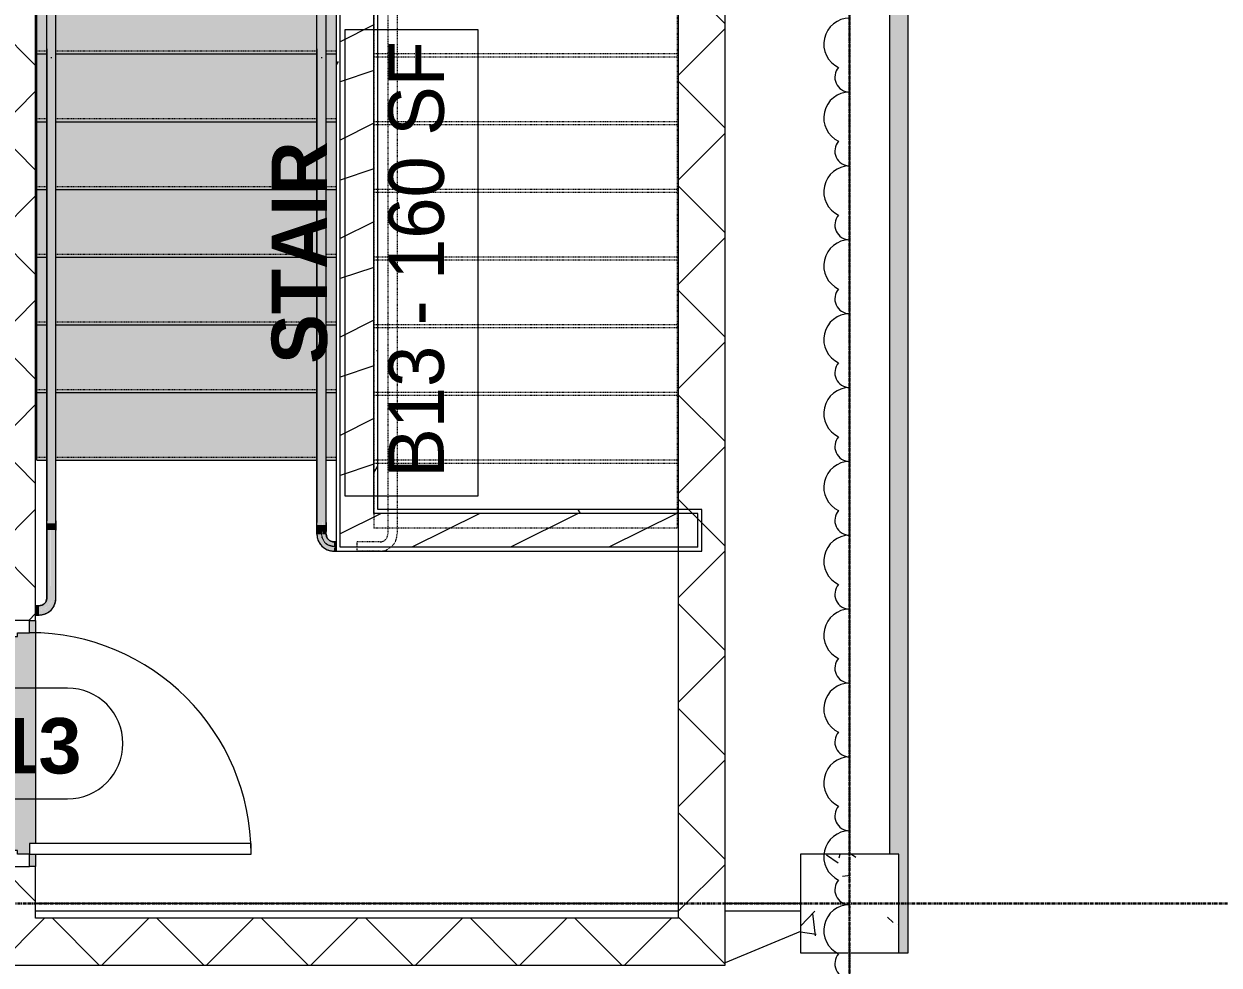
# Model space of a CAD drawing. Header units: inches. Extents: x -4218 to -1814, y 9767 to 12426.
# Drawn here: x -2634.4 to -2440.3, y 11837.2 to 11990.1 of the extents above; entities that cross this region are included whole.
import ezdxf

# ---------------------------------------------------------------- set-up
doc = ezdxf.new("R2010")
doc.units = ezdxf.units.IN
doc.header["$MEASUREMENT"] = 0
for name, pattern in [('Grid Line 1_2_', [0.875, 0.5, -0.125, 0.125, -0.125]), ('Grid Line 1_2__2_', [0.875, 0.5, -0.125, 0.125, -0.125]), ('Overhead 1_16_', [0.101562, 0.0625, -0.039062])]:
    doc.linetypes.add(name, pattern=pattern)
for name, color, linetype, lineweight in [('0-1', 7, 'Continuous', 5), ('0-2', 7, 'Continuous', 9), ('0-5', 55, 'Continuous', 9), ('A-ANNO-DIMS-1', 211, 'Continuous', 30), ('A-AREA-IDEN', 2, 'Continuous', 9), ('A-DOOR-1', 130, 'Continuous', 20), ('A-DOOR-2', 7, 'Continuous', 9), ('A-DOOR-FRAM-1', 130, 'Continuous', 20), ('A-DOOR-IDEN', 31, 'Continuous', 9), ('A-FLOR-1', 9, 'Continuous', 13), ('A-FLOR-2', 7, 'Continuous', 9), ('A-FLOR-HRAL-1', 7, 'Continuous', 9), ('A-FLOR-HRAL-2', 31, 'Continuous', 9), ('A-FLOR-HRAL-3', 55, 'Continuous', 9), ('A-FLOR-HRAL-4', 7, 'Overhead 1_16_', 9), ('A-GENM', 5, 'Continuous', 9), ('A-WALL-1', 250, 'Continuous', 13), ('A-WALL-2', 10, 'Continuous', 5), ('A-WALL-3', 7, 'Continuous', 9), ('A-WALL-PATT-1', 53, 'Continuous', 9), ('A-WALL-PATT-3', 7, 'Continuous', 9), ('A-WALL-PATT-4', 251, 'Continuous', 9), ('G-ANNO-REVC', 71, 'Continuous', 20), ('I-WALL-1', 7, 'Continuous', 9), ('S-COLS', 52, 'Continuous', 9), ('S-COLS-1', 7, 'Continuous', 9), ('S-GRID-1', 1, 'Grid Line 1_2_', 9), ('S-GRID-2', 1, 'Grid Line 1_2__2_', 30), ('S-STRS-1', 7, 'Continuous', 9), ('S-STRS-3', 7, 'Overhead 1_16_', 9), ('S-STRS-5', 21, 'Continuous', 5), ('S-STRS-MBND-1', 7, 'Overhead 1_16_', 9)]:
    doc.layers.add(name, color=color, linetype=linetype, lineweight=lineweight)
doc.styles.add('Arial_B', font='arialbd.ttf', dxfattribs={"height": 9})
doc.styles.add('Century Gothic', font='ufonts.com_century-gothic.ttf', dxfattribs={"height": 9})
doc.styles.add('Century Gothic_B', font='GOTHICB.TTF', dxfattribs={"height": 9})
doc.dimstyles.new('OD__1_16__Tol__', dxfattribs={"dimscale": 12, "dimtxt": 9.397514, "dimasz": 1, "dimexe": 0.75, "dimexo": 0.5, "dimgap": 0.125, "dimtad": 1, "dimdec": 4, "dimrnd": 0.0625, "dimzin": 3, "dimdsep": 46, "dimlunit": 4, "dimtxsty": 'Century Gothic_B', "dimblk1": 'OBLIQUE', "dimblk2": 'OBLIQUE', "dimsah": 1, "dimcen": 0.09, "dimdle": 0.75, "dimazin": 0, "dimtfac": 1, "dimtdec": 4, "dimtix": 1, "dimtmove": 0, "dimatfit": 3, "dimfxl": 1, "dimtvp": 1, "dimtfill": 1, "dimfrac": 2, "dimtolj": 1, "dimtzin": 0, "dimlwd": 30, "dimlwe": 30, "dimarcsym": 2})
pattern_1 = [(0, (0, 0), (30.72, 7.68), [1.267, -21.773, 1.267, -21.773, -122.88]), (0, (0, 0), (30.72, 7.68), [-46.08, 1.267, -44.813, 1.267, -21.773, -53.76]), (0, (0, 0), (30.72, 7.68), [-115.2, 1.267, -14.093, 1.267, -37.133]), (120, (11.52, 3.84), (-22.011075, 22.7643004), [1.267, -21.773, 1.267, -21.773, -122.88]), (120, (11.52, 3.84), (-22.011075, 22.7643004), [-46.08, 1.267, -44.813, 1.267, -21.773, -53.76]), (120, (11.52, 3.84), (-22.011075, 22.7643004), [-115.2, 1.267, -14.093, 1.267, -37.133]), (240, (15.36, 19.2), (-8.708925, -30.4443004), [1.267, -21.773, 1.267, -21.773, -122.88]), (240, (15.36, 19.2), (-8.708925, -30.4443004), [-46.08, 1.267, -44.813, 1.267, -21.773, -53.76]), (240, (15.36, 19.2), (-8.708925, -30.4443004), [-115.2, 1.267, -14.093, 1.267, -37.133])]
pattern_2 = [(216.87, (6.397, 15.994), (47.98094286, 31.9870857), [7.997, -71.971]), (206.565, (15.994, 11.196), (-15.993714, -15.9941327), [17.881, -17.881]), (198.435, (15.994, 3.199), (-31.9867405, -15.9938803), [10.115, -40.461])]
pattern_3 = [(45, (0, 0), (-8.485281, 8.485281), []), (135, (0, 0), (-8.485281, -8.485281), [])]

# ---------------------------------------------------------------- blocks, each defined once
blk = doc.blocks.new('CTR - 1st Phase - Shell_rvt-1-FLOOR PLAN - BASEMENT')
at = {"layer": 'A-FLOR-1'}
for p, q in [((-2500.32, 12077.19), (-2500.32, 11855.19)), ((-2528.14, 11847.19), (-2632.51, 11847.19)), ((-2508.32, 11847.19), (-2520.51, 11847.19)), ((-2632.51, 11846), (-2528.14, 11846)), ((-2520.51, 11846), (-2508.32, 11846)), ((-2508.32, 11842.65), (-2520.51, 11837.56)), ((-2500.32, 11839.19), (-2500.32, 11550.83))]:
    blk.add_line(p, q, dxfattribs=at)
at = {"layer": 'A-FLOR-2'}
for p, q in [((-2632.51, 11893.19), (-2632.51, 11856.94)), ((-2632.51, 11855.19), (-2632.51, 11853.19))]:
    blk.add_line(p, q, dxfattribs=at)
at = {"layer": 'S-GRID-1'}
for p, q in [((-2500.32, 9836.18), (-2500.32, 12376.79)), ((-1814.21, 11847.19), (-4168.71, 11847.19))]:
    blk.add_line(p, q, dxfattribs=at)
blk = doc.blocks.new('Top Rail Type - Top Rail_Internal_-2365500-FLOOR PLAN - BASEMENT')
at = {"layer": 'A-FLOR-HRAL-2'}
for points in [[(-2629.94, 11908.93), (-2629.86, 11908.94), (-2629.83, 11984.63), (-2629.94, 11984.62), (-2630.04, 11984.62), (-2630.02, 11914.95), (-2630.01, 11908.93)], [(-2630.31, 11907.86), (-2629.19, 11907.86), (-2629.23, 11908.93), (-2630.69, 11908.93), (-2630.66, 11907.86), (-2630.39, 11907.86)], [(-2629.85, 11896.81), (-2629.86, 11907.86), (-2630.01, 11907.86), (-2630.03, 11896.81), (-2629.94, 11896.81)], [(-2632.51, 11894.73), (-2631.94, 11894.73), (-2631.94, 11894.91), (-2632.51, 11894.92), (-2632.51, 11894.81)]]:
    blk.add_hatch(color=256, dxfattribs=at).paths.add_polyline_path(points, flags=0)
h = blk.add_hatch(color=256, dxfattribs=at)
h.paths.add_polyline_path([(-2629.99, 11894.87), (-2629.58, 11895.46), (-2629.96, 11894.92)], flags=0)
h.paths.add_polyline_path([(-2630.88, 11894.27), (-2630.08, 11894.8), (-2630.33, 11894.64), (-2630.79, 11894.34)], flags=0)
h.paths.add_polyline_path([(-2631.62, 11894.73), (-2631.41, 11894.76), (-2630.52, 11895.25), (-2630.51, 11895.27), (-2630.16, 11895.67), (-2630.12, 11895.79), (-2629.86, 11896.5), (-2629.86, 11896.81), (-2630.03, 11896.81), (-2630.24, 11896.01), (-2630.35, 11895.79), (-2630.47, 11895.65), (-2630.69, 11895.35), (-2631.15, 11895.12), (-2631.49, 11894.99), (-2631.71, 11894.96), (-2631.94, 11894.91), (-2631.94, 11894.73), (-2631.62, 11894.73)], flags=0)
at = {"layer": 'A-FLOR-HRAL-1'}
for p, q in [((-2630.69, 11986.02), (-2630.69, 11909.33)), ((-2630.01, 11984.62), (-2629.86, 11984.62)), ((-2629.19, 11909.33), (-2629.19, 11986.02)), ((-2630.69, 11907.86), (-2630.69, 11896.81)), ((-2629.19, 11896.81), (-2629.19, 11907.86)), ((-2631.94, 11895.56), (-2632.51, 11895.56)), ((-2632.51, 11894.06), (-2631.94, 11894.06))]:
    blk.add_line(p, q, dxfattribs=at)
at = {"layer": 'A-FLOR-HRAL-1', "flags": 128}
for points in [[(-2630.69, 11907.86), (-2630.69, 11907.97), (-2630.69, 11908.08), (-2630.69, 11908.19), (-2630.69, 11908.3), (-2630.69, 11908.41), (-2630.69, 11908.52), (-2630.69, 11908.62), (-2630.69, 11908.73), (-2630.69, 11908.83), (-2630.69, 11908.93), (-2630.69, 11909.03), (-2630.69, 11909.13), (-2630.69, 11909.23), (-2630.69, 11909.32), (-2630.69, 11909.33)], [(-2629.19, 11909.33), (-2629.19, 11909.23), (-2629.19, 11909.14), (-2629.19, 11909.04), (-2629.19, 11908.94), (-2629.19, 11908.83), (-2629.19, 11908.73), (-2629.19, 11908.63), (-2629.19, 11908.52), (-2629.19, 11908.41), (-2629.19, 11908.3), (-2629.19, 11908.19), (-2629.19, 11908.09), (-2629.19, 11907.98), (-2629.19, 11907.87), (-2629.19, 11907.86)], [(-2631.94, 11894.06), (-2631.83, 11894.07), (-2631.72, 11894.07), (-2631.61, 11894.08), (-2631.5, 11894.1), (-2631.39, 11894.12), (-2631.28, 11894.14), (-2631.18, 11894.17), (-2631.07, 11894.2), (-2630.97, 11894.24), (-2630.87, 11894.28), (-2630.76, 11894.33), (-2630.67, 11894.38), (-2630.57, 11894.43), (-2630.48, 11894.48), (-2630.38, 11894.54), (-2630.29, 11894.61), (-2630.21, 11894.68), (-2630.12, 11894.75), (-2630.04, 11894.82), (-2629.96, 11894.9), (-2629.89, 11894.98), (-2629.82, 11895.06), (-2629.75, 11895.15), (-2629.68, 11895.24), (-2629.62, 11895.33), (-2629.56, 11895.42), (-2629.51, 11895.52), (-2629.46, 11895.62), (-2629.42, 11895.72), (-2629.37, 11895.82), (-2629.34, 11895.92), (-2629.3, 11896.03), (-2629.27, 11896.13), (-2629.25, 11896.24), (-2629.23, 11896.35), (-2629.21, 11896.46), (-2629.2, 11896.57), (-2629.19, 11896.67), (-2629.19, 11896.78), (-2629.19, 11896.81)], [(-2630.69, 11896.81), (-2630.69, 11896.76), (-2630.69, 11896.71), (-2630.7, 11896.66), (-2630.7, 11896.62), (-2630.71, 11896.57), (-2630.72, 11896.52), (-2630.73, 11896.47), (-2630.75, 11896.42), (-2630.77, 11896.37), (-2630.78, 11896.33), (-2630.81, 11896.28), (-2630.83, 11896.24), (-2630.85, 11896.19), (-2630.88, 11896.15), (-2630.9, 11896.11), (-2630.93, 11896.07), (-2630.96, 11896.03), (-2631, 11895.99), (-2631.03, 11895.95), (-2631.07, 11895.92), (-2631.1, 11895.88), (-2631.14, 11895.85), (-2631.18, 11895.82), (-2631.22, 11895.79), (-2631.26, 11895.76), (-2631.3, 11895.74), (-2631.35, 11895.71), (-2631.39, 11895.69), (-2631.44, 11895.67), (-2631.48, 11895.65), (-2631.53, 11895.63), (-2631.58, 11895.62), (-2631.63, 11895.6), (-2631.67, 11895.59), (-2631.72, 11895.58), (-2631.77, 11895.58), (-2631.82, 11895.57), (-2631.87, 11895.57), (-2631.92, 11895.56), (-2631.94, 11895.56)]]:
    blk.add_lwpolyline(points, dxfattribs=at)
blk = doc.blocks.new('Top Rail Type - Top Rail_Internal_-V12-FLOOR PLAN - BASEMENT')
at = {"layer": 'A-FLOR-HRAL-2'}
for points in [[(-2632.51, 12042.81), (-2631.94, 12042.81), (-2631.94, 12044.31), (-2632.56, 12044.31), (-2632.56, 12042.81)], [(-2630.23, 12041.56), (-2629.19, 12041.56), (-2629.4, 12042.62), (-2629.99, 12043.51), (-2630.88, 12044.11), (-2631.94, 12044.31), (-2631.94, 12042.81), (-2631.31, 12042.65), (-2630.85, 12042.19), (-2630.69, 12041.56)], [(-2629.19, 12029.77), (-2629.19, 12041.56), (-2630.69, 12041.56), (-2630.69, 12029.77)], [(-2630.03, 11908.93), (-2630.01, 11908.94), (-2630.04, 11984.63), (-2629.83, 11984.61), (-2629.86, 11910.87), (-2629.84, 11908.93), (-2629.19, 11908.93), (-2629.19, 12028.7), (-2630.69, 12028.7), (-2630.69, 11908.93), (-2630.06, 11908.93)]]:
    blk.add_hatch(color=256, dxfattribs=at).paths.add_polyline_path(points, flags=0)
h = blk.add_hatch(color=256, dxfattribs=at)
h.paths.add_polyline_path([(-2630.69, 11896.81), (-2630.03, 11896.81), (-2630.03, 11907.86), (-2630.69, 11907.86), (-2630.69, 11905.08)], flags=0)
h.paths.add_polyline_path([(-2629.19, 11896.81), (-2629.19, 11907.86), (-2629.86, 11907.86), (-2629.85, 11896.81)], flags=0)
h = blk.add_hatch(color=256, dxfattribs=at)
h.paths.add_polyline_path([(-2632.51, 11894.06), (-2631.94, 11894.06), (-2631.94, 11894.73), (-2632.51, 11894.73), (-2632.51, 11894.27)], flags=0)
h.paths.add_polyline_path([(-2632.44, 11894.91), (-2631.94, 11894.91), (-2631.94, 11895.56), (-2632.51, 11895.56), (-2632.51, 11894.92)], flags=0)
h = blk.add_hatch(color=256, dxfattribs=at)
h.paths.add_polyline_path([(-2631.94, 11894.06), (-2630.88, 11894.27), (-2629.99, 11894.87), (-2629.4, 11895.76), (-2629.21, 11896.81), (-2629.86, 11896.81), (-2629.88, 11896.29), (-2630.12, 11895.79), (-2630.07, 11895.79), (-2630.33, 11895.45), (-2630.86, 11895.01), (-2631.08, 11894.93), (-2631.49, 11894.73), (-2631.94, 11894.73), (-2631.94, 11894.27)], flags=0)
h.paths.add_polyline_path([(-2631.94, 11894.91), (-2631.15, 11895.12), (-2630.58, 11895.46), (-2630.13, 11896.26), (-2630.1, 11896.4), (-2630.07, 11896.64), (-2630.07, 11896.81), (-2630.69, 11896.81), (-2630.85, 11896.19), (-2631.31, 11895.73), (-2631.94, 11895.56), (-2631.94, 11894.95)], flags=0)
at = {"layer": 'A-FLOR-HRAL-1'}
for p, q in [((-2632.56, 12042.81), (-2632.56, 12044.31)), ((-2631.94, 12044.31), (-2632.56, 12044.31)), ((-2631.94, 12042.81), (-2632.56, 12042.81)), ((-2630.69, 12029.77), (-2630.69, 12041.56)), ((-2629.19, 12029.77), (-2629.19, 12041.56)), ((-2630.69, 12028.7), (-2630.69, 12029.77)), ((-2629.19, 12028.7), (-2629.19, 12029.77)), ((-2630.69, 11908.93), (-2630.69, 12028.7)), ((-2629.19, 11908.93), (-2629.19, 12028.7)), ((-2630.69, 11907.86), (-2630.69, 11908.93)), ((-2629.19, 11907.86), (-2629.19, 11908.93)), ((-2630.69, 11896.81), (-2630.69, 11907.86)), ((-2629.19, 11896.81), (-2629.19, 11907.86)), ((-2632.51, 11895.56), (-2631.94, 11895.56)), ((-2632.51, 11894.06), (-2631.94, 11894.06))]:
    blk.add_line(p, q, dxfattribs=at)
for centre, radius, start, end in [((-2631.94, 12041.56), 2.75, 0, 90), ((-2631.94, 12041.56), 1.25, 0, 90), ((-2631.94, 11896.81), 2.75, 270, 0), ((-2631.94, 11896.81), 1.25, 270, 0)]:
    blk.add_arc(centre, radius, start, end, dxfattribs=at)
blk = doc.blocks.new('Top Rail Type - Top Rail_Internal_-2659223-FLOOR PLAN - BASEMENT')
at = {"layer": 'A-FLOR-HRAL-2'}
for points in [[(-2586.06, 11908.68), (-2585.98, 11908.69), (-2585.95, 11984.63), (-2586.06, 11984.62), (-2586.17, 11984.62), (-2586.14, 11910.02), (-2586.14, 11908.68)], [(-2586.81, 11907.61), (-2585.31, 11907.61), (-2585.35, 11908.68), (-2586.81, 11908.68), (-2586.8, 11908.05)], [(-2586.06, 11907.19), (-2585.96, 11907.19), (-2586.01, 11907.61), (-2586.16, 11907.61), (-2586.14, 11907.19)], [(-2584.37, 11905.09), (-2584.35, 11905.1), (-2584.06, 11905.11), (-2584.06, 11905.28), (-2584.87, 11905.49), (-2585.14, 11905.65), (-2585.31, 11905.77), (-2585.48, 11905.88), (-2585.75, 11906.4), (-2585.89, 11906.75), (-2585.92, 11906.95), (-2586.01, 11907.19), (-2586.14, 11907.19), (-2586.11, 11906.65), (-2585.62, 11905.78), (-2585.6, 11905.77), (-2585.21, 11905.41), (-2585.09, 11905.37), (-2584.37, 11905.11)], [(-2583.73, 11905.1), (-2583.69, 11905.11), (-2583.69, 11905.28), (-2584.06, 11905.28), (-2584.06, 11905.1)]]:
    blk.add_hatch(color=256, dxfattribs=at).paths.add_polyline_path(points, flags=0)
at = {"layer": 'A-FLOR-HRAL-3'}
blk.add_hatch(color=256, dxfattribs=at).paths.add_polyline_path([(-2585.98, 11984.62), (-2586.06, 11984.63), (-2586.06, 11984.62)], flags=0)
at = {"layer": 'A-FLOR-HRAL-1'}
for p, q in [((-2586.81, 11986.02), (-2586.81, 11909.08)), ((-2586.14, 11984.62), (-2585.98, 11984.62)), ((-2585.31, 11909.08), (-2585.31, 11986.02)), ((-2586.81, 11907.61), (-2586.81, 11907.19)), ((-2585.31, 11907.19), (-2585.31, 11907.61)), ((-2583.69, 11905.94), (-2584.06, 11905.94)), ((-2584.06, 11904.44), (-2583.69, 11904.44))]:
    blk.add_line(p, q, dxfattribs=at)
at = {"layer": 'A-FLOR-HRAL-1', "flags": 128}
for points in [[(-2586.81, 11907.61), (-2586.81, 11907.72), (-2586.81, 11907.83), (-2586.81, 11907.94), (-2586.81, 11908.05), (-2586.81, 11908.16), (-2586.81, 11908.27), (-2586.81, 11908.37), (-2586.81, 11908.48), (-2586.81, 11908.58), (-2586.81, 11908.68), (-2586.81, 11908.78), (-2586.81, 11908.88), (-2586.81, 11908.98), (-2586.81, 11909.07), (-2586.81, 11909.08)], [(-2585.31, 11909.08), (-2585.31, 11908.98), (-2585.31, 11908.89), (-2585.31, 11908.79), (-2585.31, 11908.69), (-2585.31, 11908.58), (-2585.31, 11908.48), (-2585.31, 11908.38), (-2585.31, 11908.27), (-2585.31, 11908.16), (-2585.31, 11908.05), (-2585.31, 11907.94), (-2585.31, 11907.84), (-2585.31, 11907.73), (-2585.31, 11907.62), (-2585.31, 11907.61)], [(-2586.81, 11907.19), (-2586.81, 11907.08), (-2586.8, 11906.97), (-2586.79, 11906.86), (-2586.78, 11906.75), (-2586.76, 11906.64), (-2586.73, 11906.54), (-2586.7, 11906.43), (-2586.67, 11906.32), (-2586.63, 11906.22), (-2586.59, 11906.12), (-2586.55, 11906.02), (-2586.5, 11905.92), (-2586.45, 11905.82), (-2586.39, 11905.73), (-2586.33, 11905.64), (-2586.27, 11905.55), (-2586.2, 11905.46), (-2586.13, 11905.38), (-2586.05, 11905.29), (-2585.98, 11905.22), (-2585.9, 11905.14), (-2585.81, 11905.07), (-2585.73, 11905), (-2585.64, 11904.94), (-2585.55, 11904.88), (-2585.45, 11904.82), (-2585.36, 11904.76), (-2585.26, 11904.71), (-2585.16, 11904.67), (-2585.06, 11904.63), (-2584.95, 11904.59), (-2584.85, 11904.55), (-2584.74, 11904.53), (-2584.64, 11904.5), (-2584.53, 11904.48), (-2584.42, 11904.46), (-2584.31, 11904.45), (-2584.2, 11904.44), (-2584.09, 11904.44), (-2584.06, 11904.44)], [(-2584.06, 11905.94), (-2584.11, 11905.94), (-2584.16, 11905.94), (-2584.21, 11905.95), (-2584.26, 11905.96), (-2584.31, 11905.96), (-2584.36, 11905.98), (-2584.41, 11905.99), (-2584.45, 11906), (-2584.5, 11906.02), (-2584.55, 11906.04), (-2584.59, 11906.06), (-2584.64, 11906.08), (-2584.68, 11906.1), (-2584.73, 11906.13), (-2584.77, 11906.16), (-2584.81, 11906.19), (-2584.85, 11906.22), (-2584.89, 11906.25), (-2584.92, 11906.28), (-2584.96, 11906.32), (-2584.99, 11906.36), (-2585.02, 11906.39), (-2585.06, 11906.43), (-2585.09, 11906.47), (-2585.11, 11906.51), (-2585.14, 11906.56), (-2585.16, 11906.6), (-2585.19, 11906.64), (-2585.21, 11906.69), (-2585.23, 11906.74), (-2585.24, 11906.78), (-2585.26, 11906.83), (-2585.27, 11906.88), (-2585.28, 11906.93), (-2585.29, 11906.98), (-2585.3, 11907.03), (-2585.31, 11907.08), (-2585.31, 11907.13), (-2585.31, 11907.18), (-2585.31, 11907.19)]]:
    blk.add_lwpolyline(points, dxfattribs=at)
blk = doc.blocks.new('Top Rail Type - Top Rail_Internal_-V14-FLOOR PLAN - BASEMENT')
at = {"layer": 'A-FLOR-HRAL-2'}
for points in [[(-2586.81, 12029.56), (-2585.31, 12029.56), (-2585.14, 12030.19), (-2584.69, 12030.65), (-2584.06, 12030.81), (-2584.06, 12032.31), (-2585.11, 12032.11), (-2586.02, 12031.49), (-2586.6, 12030.62), (-2586.75, 12029.88)], [(-2584.06, 12030.81), (-2576.56, 12030.81), (-2576.56, 12032.31), (-2584.06, 12032.31)], [(-2586.27, 12018.77), (-2585.31, 12018.77), (-2585.31, 12029.56), (-2586.81, 12029.56), (-2586.81, 12018.77)], [(-2575.31, 11996.27), (-2573.81, 11996.97), (-2573.81, 12030.63), (-2575.31, 12030.63), (-2575.31, 12003.77)], [(-2586.81, 11908.68), (-2586.14, 11908.69), (-2586.17, 11984.63), (-2585.95, 11984.61), (-2585.98, 11910.02), (-2585.96, 11908.68), (-2585.31, 11908.68), (-2585.31, 12017.7), (-2586.81, 12017.7), (-2586.81, 11914.95)]]:
    blk.add_hatch(color=256, dxfattribs=at).paths.add_polyline_path(points, flags=0)
h = blk.add_hatch(color=256, dxfattribs=at)
h.paths.add_polyline_path([(-2585.92, 11907.19), (-2585.31, 11907.19), (-2585.31, 11907.61), (-2585.96, 11907.57), (-2585.92, 11907.19)], flags=0)
h.paths.add_polyline_path([(-2586.81, 11907.19), (-2586.16, 11907.19), (-2586.16, 11907.61), (-2586.81, 11907.61)], flags=0)
h = blk.add_hatch(color=256, dxfattribs=at)
h.paths.add_polyline_path([(-2584.06, 11904.44), (-2584.06, 11905.1), (-2584.6, 11905.14), (-2584.59, 11905.17), (-2585.38, 11905.54), (-2585.67, 11905.85), (-2585.94, 11906.25), (-2586.01, 11906.45), (-2586.14, 11906.78), (-2586.14, 11907.19), (-2586.81, 11907.19), (-2586.6, 11906.14), (-2585.98, 11905.23), (-2585.11, 11904.65), (-2584.37, 11904.5)], flags=0)
h.paths.add_polyline_path([(-2584.06, 11905.28), (-2584.06, 11905.94), (-2584.69, 11906.11), (-2585.14, 11906.56), (-2585.31, 11907.19), (-2585.97, 11907.19), (-2585.75, 11906.4), (-2585.42, 11905.84), (-2584.61, 11905.38), (-2584.5, 11905.35), (-2584.23, 11905.32)], flags=0)
h = blk.add_hatch(color=256, dxfattribs=at)
h.paths.add_polyline_path([(-2584.06, 11904.44), (-2583.69, 11904.44), (-2583.69, 11905.1), (-2584.06, 11905.06), (-2584.06, 11904.57)], flags=0)
h.paths.add_polyline_path([(-2583.69, 11905.28), (-2583.69, 11905.94), (-2584.06, 11905.94), (-2584.06, 11905.28), (-2583.76, 11905.28)], flags=0)
at = {"layer": 'A-FLOR-HRAL-1'}
for p, q in [((-2584.06, 12032.31), (-2576.56, 12032.31)), ((-2584.06, 12030.81), (-2576.56, 12030.81)), ((-2576.56, 12032.31), (-2574.56, 12032.31)), ((-2576.56, 12030.81), (-2575.31, 12030.81)), ((-2573.81, 12031.56), (-2573.81, 12030.63)), ((-2586.81, 12018.77), (-2586.81, 12029.56)), ((-2585.31, 12018.77), (-2585.31, 12029.56)), ((-2575.31, 12030.63), (-2575.31, 11996.27)), ((-2573.81, 12030.63), (-2573.81, 11996.97)), ((-2586.81, 12017.7), (-2586.81, 12018.77)), ((-2586.81, 11908.68), (-2586.81, 12017.7)), ((-2585.31, 12017.7), (-2585.31, 12018.77)), ((-2585.31, 11908.68), (-2585.31, 12017.7)), ((-2575.31, 11996.27), (-2573.81, 11996.97)), ((-2586.81, 11907.61), (-2586.81, 11908.68)), ((-2585.31, 11907.61), (-2585.31, 11908.68)), ((-2586.81, 11907.19), (-2586.81, 11907.61)), ((-2585.31, 11907.19), (-2585.31, 11907.61)), ((-2583.69, 11905.94), (-2584.06, 11905.94)), ((-2583.69, 11904.44), (-2584.06, 11904.44))]:
    blk.add_line(p, q, dxfattribs=at)
for centre, radius, start, end in [((-2584.06, 12029.56), 2.75, 90, 180), ((-2584.06, 12029.56), 1.25, 90, 180), ((-2584.06, 11907.19), 2.75, 180, 270), ((-2584.06, 11907.19), 1.25, 180, 270)]:
    blk.add_arc(centre, radius, start, end, dxfattribs=at)
at = {"layer": 'A-FLOR-HRAL-4'}
for p, q in [((-2575.31, 11996.27), (-2575.31, 11908.68)), ((-2573.81, 11996.97), (-2573.81, 11908.68)), ((-2575.31, 11908.68), (-2575.31, 11907.61)), ((-2573.81, 11908.68), (-2573.81, 11907.61)), ((-2575.31, 11907.61), (-2575.31, 11907.19)), ((-2573.81, 11907.61), (-2573.81, 11907.19)), ((-2580.31, 11904.44), (-2580.31, 11905.94)), ((-2576.56, 11905.94), (-2580.31, 11905.94)), ((-2576.56, 11904.44), (-2580.31, 11904.44))]:
    blk.add_line(p, q, dxfattribs=at)
for radius in [1.25, 2.75]:
    blk.add_arc((-2576.56, 11907.19), radius, 270, 0, dxfattribs=at)
blk = doc.blocks.new('CTR - 1st Phase -Stairs _ Elevators_rvt-1-FLOOR PLAN - BASEMENT')
at = {"layer": 'A-WALL-PATT-1'}
h = blk.add_hatch(dxfattribs=at)
h.set_pattern_fill('FP_9', color=256, style=0, pattern_type=2)
h.set_pattern_definition(pattern_2)
h.paths.add_polyline_path([(-2577.56, 11910.56), (-2577.56, 12028.56), (-2583.06, 12028.56), (-2583.06, 11910.56), (-2577.83, 11910.56)], flags=0)
h = blk.add_hatch(dxfattribs=at)
h.set_pattern_fill('FP_9', color=256, style=0, pattern_type=2)
h.set_pattern_definition(pattern_2)
h.paths.add_polyline_path([(-2552.5, 11905.06), (-2528.14, 11905.06), (-2528.14, 11910.56), (-2583.06, 11910.56), (-2583.06, 11905.06), (-2569.38, 11905.06)], flags=0)
at = {"layer": 'A-WALL-PATT-3'}
h = blk.add_hatch(dxfattribs=at)
h.set_pattern_fill('FP_5', color=256, style=0, pattern_type=2)
h.set_pattern_definition(pattern_1)
h.paths.add_polyline_path([(-2583.69, 11905.06), (-2583.06, 11905.08), (-2583.06, 12029.19), (-2583.69, 12029.19), (-2583.69, 11905.08)], flags=0)
h = blk.add_hatch(dxfattribs=at)
h.set_pattern_fill('FP_5', color=256, style=0, pattern_type=2)
h.set_pattern_definition(pattern_1)
h.paths.add_polyline_path([(-2576.94, 11911.19), (-2576.94, 11995.52), (-2577.56, 11995.22), (-2577.56, 11911.19)], flags=0)
h.paths.add_polyline_path([(-2577.45, 12007.19), (-2576.94, 12007.19), (-2576.94, 12029.19), (-2583.06, 12029.19), (-2583.05, 12028.56), (-2577.56, 12028.56), (-2577.56, 12007.19)], flags=0)
h = blk.add_hatch(dxfattribs=at)
h.set_pattern_fill('FP_5', color=256, style=0, pattern_type=2)
h.set_pattern_definition(pattern_1)
h.paths.add_polyline_path([(-2528.14, 11910.56), (-2528.14, 11911.19), (-2577.56, 11911.19), (-2577.56, 11910.56), (-2552.5, 11910.56)], flags=0)
at = {"layer": 'S-STRS-5'}
h = blk.add_hatch(color=256, dxfattribs=at)
h.paths.add_polyline_path([(-2630.69, 11985.19), (-2630.69, 11996.19), (-2632.31, 11996.19), (-2632.31, 11985.19)], flags=0)
h.paths.add_polyline_path([(-2629.19, 11985.19), (-2586.81, 11985.19), (-2586.81, 11996.19), (-2629.19, 11996.19), (-2629.19, 11985.73)], flags=0)
h.paths.add_polyline_path([(-2583.69, 11985.19), (-2583.69, 11996.19), (-2585.31, 11996.19), (-2585.31, 11985.19)], flags=0)
h = blk.add_hatch(color=256, dxfattribs=at)
h.paths.add_polyline_path([(-2632.31, 11974.19), (-2630.69, 11974.19), (-2630.69, 11985.19), (-2632.31, 11985.19), (-2632.31, 11984.03)], flags=0)
h.paths.add_polyline_path([(-2589.94, 11974.19), (-2586.81, 11974.19), (-2586.81, 11985.19), (-2629.19, 11985.19), (-2629.19, 11974.19), (-2590.73, 11974.19)], flags=0)
h.paths.add_polyline_path([(-2583.69, 11974.19), (-2583.69, 11985.19), (-2585.31, 11985.19), (-2585.31, 11974.19)], flags=0)
h = blk.add_hatch(color=256, dxfattribs=at)
h.paths.add_polyline_path([(-2632.31, 11963.19), (-2630.69, 11963.19), (-2630.69, 11974.19), (-2632.31, 11974.19), (-2632.31, 11964.29)], flags=0)
h.paths.add_polyline_path([(-2585.31, 11963.19), (-2583.69, 11963.19), (-2583.69, 11974.19), (-2585.31, 11974.19), (-2585.31, 11964.29)], flags=0)
h.paths.add_polyline_path([(-2629.19, 11963.19), (-2586.81, 11963.19), (-2586.81, 11974.19), (-2629.19, 11974.19), (-2629.19, 11964.29)], flags=0)
h = blk.add_hatch(color=256, dxfattribs=at)
h.paths.add_polyline_path([(-2620.03, 11952.19), (-2586.81, 11952.19), (-2586.81, 11963.19), (-2629.19, 11963.19), (-2629.19, 11952.19)], flags=0)
h.paths.add_polyline_path([(-2583.69, 11952.19), (-2583.69, 11963.19), (-2585.31, 11963.19), (-2585.31, 11952.19), (-2584.86, 11952.19)], flags=0)
h.paths.add_polyline_path([(-2630.69, 11952.19), (-2630.69, 11963.19), (-2632.31, 11963.19), (-2632.31, 11952.19)], flags=0)
h = blk.add_hatch(color=256, dxfattribs=at)
h.paths.add_polyline_path([(-2620.03, 11941.19), (-2586.81, 11941.19), (-2586.81, 11952.19), (-2629.19, 11952.19), (-2629.19, 11941.19), (-2621.3, 11941.19)], flags=0)
h.paths.add_polyline_path([(-2630.69, 11941.19), (-2630.69, 11952.19), (-2632.31, 11952.19), (-2632.31, 11941.19)], flags=0)
h.paths.add_polyline_path([(-2583.69, 11941.19), (-2583.69, 11952.19), (-2585.31, 11952.19), (-2585.31, 11941.19)], flags=0)
h = blk.add_hatch(color=256, dxfattribs=at)
h.paths.add_polyline_path([(-2583.69, 11930.19), (-2583.69, 11941.19), (-2585.31, 11941.19), (-2585.31, 11930.19)], flags=0)
h.paths.add_polyline_path([(-2630.69, 11930.19), (-2630.69, 11941.19), (-2632.31, 11941.19), (-2632.31, 11930.19)], flags=0)
h.paths.add_polyline_path([(-2629.19, 11930.19), (-2586.81, 11930.19), (-2586.81, 11941.19), (-2629.19, 11941.19)], flags=0)
h = blk.add_hatch(color=256, dxfattribs=at)
h.paths.add_polyline_path([(-2632.31, 11919.19), (-2630.69, 11919.19), (-2630.69, 11930.19), (-2632.31, 11930.19), (-2632.31, 11924.82)], flags=0)
h.paths.add_polyline_path([(-2603.15, 11919.19), (-2586.81, 11919.19), (-2586.81, 11930.19), (-2629.19, 11930.19), (-2629.19, 11919.19), (-2620.03, 11919.19)], flags=0)
h.paths.add_polyline_path([(-2583.69, 11919.19), (-2583.69, 11930.19), (-2585.31, 11930.19), (-2585.31, 11919.19)], flags=0)
at = {"layer": 'A-WALL-1'}
for p, q in [((-2583.06, 11911.19), (-2583.06, 12028.56)), ((-2577.56, 11911.19), (-2577.56, 11995.22)), ((-2583.06, 11910.56), (-2583.06, 11911.19)), ((-2583.06, 11905.06), (-2583.06, 11910.56)), ((-2577.56, 11910.56), (-2577.56, 11911.19)), ((-2524.94, 11910.56), (-2577.56, 11910.56)), ((-2524.94, 11905.06), (-2524.94, 11910.56)), ((-2524.94, 11905.06), (-2583.06, 11905.06))]:
    blk.add_line(p, q, dxfattribs=at)
at = {"layer": 'I-WALL-1'}
for p, q in [((-2583.69, 12029.19), (-2583.69, 11911.19)), ((-2576.94, 11911.19), (-2576.94, 11995.52)), ((-2583.69, 11911.19), (-2583.69, 11905.06)), ((-2524.31, 11911.19), (-2576.94, 11911.19)), ((-2524.31, 11910.56), (-2524.31, 11911.19)), ((-2524.31, 11905.06), (-2524.31, 11910.56)), ((-2583.69, 11905.06), (-2583.69, 11904.44)), ((-2524.31, 11904.44), (-2524.31, 11905.06)), ((-2583.69, 11904.44), (-2524.31, 11904.44))]:
    blk.add_line(p, q, dxfattribs=at)
at = {"layer": 'S-STRS-1'}
for p, q in [((-2632.31, 11985.19), (-2632.31, 11996.19)), ((-2632.31, 11974.19), (-2632.31, 11985.19)), ((-2632.31, 11985.19), (-2630.69, 11985.19)), ((-2629.19, 11985.19), (-2586.81, 11985.19)), ((-2585.31, 11985.19), (-2583.69, 11985.19)), ((-2632.31, 11963.19), (-2632.31, 11974.19)), ((-2632.31, 11974.19), (-2630.69, 11974.19)), ((-2629.19, 11974.19), (-2586.81, 11974.19)), ((-2585.31, 11974.19), (-2583.69, 11974.19)), ((-2632.31, 11952.19), (-2632.31, 11963.19)), ((-2632.31, 11963.19), (-2630.69, 11963.19)), ((-2629.19, 11963.19), (-2586.81, 11963.19)), ((-2585.31, 11963.19), (-2583.69, 11963.19)), ((-2632.31, 11941.19), (-2632.31, 11952.19)), ((-2632.31, 11952.19), (-2630.69, 11952.19)), ((-2629.19, 11952.19), (-2586.81, 11952.19)), ((-2585.31, 11952.19), (-2583.69, 11952.19)), ((-2632.31, 11930.19), (-2632.31, 11941.19)), ((-2632.31, 11941.19), (-2630.69, 11941.19)), ((-2629.19, 11941.19), (-2586.81, 11941.19)), ((-2585.31, 11941.19), (-2583.69, 11941.19)), ((-2632.31, 11919.19), (-2632.31, 11930.19)), ((-2632.31, 11930.19), (-2630.69, 11930.19)), ((-2629.19, 11930.19), (-2586.81, 11930.19)), ((-2585.31, 11930.19), (-2583.69, 11930.19)), ((-2632.31, 11919.19), (-2630.69, 11919.19)), ((-2629.19, 11919.19), (-2586.81, 11919.19)), ((-2585.31, 11919.19), (-2583.69, 11919.19))]:
    blk.add_line(p, q, dxfattribs=at)
at = {"layer": 'S-STRS-3'}
for p, q in [((-2632.31, 11985.69), (-2630.69, 11985.69)), ((-2629.19, 11985.69), (-2586.81, 11985.69)), ((-2585.31, 11985.69), (-2583.69, 11985.69)), ((-2632.31, 11974.69), (-2630.69, 11974.69)), ((-2629.19, 11974.69), (-2586.81, 11974.69)), ((-2585.31, 11974.69), (-2583.69, 11974.69)), ((-2632.31, 11963.69), (-2630.69, 11963.69)), ((-2629.19, 11963.69), (-2586.81, 11963.69)), ((-2585.31, 11963.69), (-2583.69, 11963.69)), ((-2632.31, 11952.69), (-2630.69, 11952.69)), ((-2629.19, 11952.69), (-2586.81, 11952.69)), ((-2585.31, 11952.69), (-2583.69, 11952.69)), ((-2632.31, 11941.69), (-2630.69, 11941.69)), ((-2629.19, 11941.69), (-2586.81, 11941.69)), ((-2585.31, 11941.69), (-2583.69, 11941.69)), ((-2632.31, 11930.69), (-2630.69, 11930.69)), ((-2629.19, 11930.69), (-2586.81, 11930.69)), ((-2585.31, 11930.69), (-2583.69, 11930.69)), ((-2632.31, 11919.69), (-2630.69, 11919.69)), ((-2629.19, 11919.69), (-2586.81, 11919.69)), ((-2585.31, 11919.69), (-2583.69, 11919.69))]:
    blk.add_line(p, q, dxfattribs=at)
at = {"layer": 'S-STRS-MBND-1'}
for p, q in [((-2528.31, 12018.19), (-2528.31, 11908.19)), ((-2577.56, 11995.22), (-2577.56, 11908.19)), ((-2528.31, 11985.19), (-2577.56, 11985.19)), ((-2528.31, 11984.69), (-2577.56, 11984.69)), ((-2528.31, 11974.19), (-2577.56, 11974.19)), ((-2528.31, 11973.69), (-2577.56, 11973.69)), ((-2528.31, 11963.19), (-2577.56, 11963.19)), ((-2528.31, 11962.69), (-2577.56, 11962.69)), ((-2528.31, 11952.19), (-2577.56, 11952.19)), ((-2528.31, 11951.69), (-2577.56, 11951.69)), ((-2528.31, 11941.19), (-2577.56, 11941.19)), ((-2528.31, 11940.69), (-2577.56, 11940.69)), ((-2528.31, 11930.19), (-2577.56, 11930.19)), ((-2528.31, 11929.69), (-2577.56, 11929.69)), ((-2528.31, 11919.19), (-2577.56, 11919.19)), ((-2528.31, 11918.69), (-2577.56, 11918.69)), ((-2528.31, 11908.19), (-2577.56, 11908.19))]:
    blk.add_line(p, q, dxfattribs=at)
at = {"layer": '0-2'}
for name in ['Top Rail Type - Top Rail_Internal_-V12-FLOOR PLAN - BASEMENT', 'Top Rail Type - Top Rail_Internal_-V14-FLOOR PLAN - BASEMENT', 'Top Rail Type - Top Rail_Internal_-2365500-FLOOR PLAN - BASEMENT', 'Top Rail Type - Top Rail_Internal_-2659223-FLOOR PLAN - BASEMENT']:
    blk.add_blockref(name, (0, 0), dxfattribs=at)
blk = doc.blocks.new('034100 - Precast Structural Concrete - Column - Corbels - 16_x16_-V21-FLOOR PLAN - BASEMENT')
at = {"layer": 'S-COLS'}
h = blk.add_hatch(dxfattribs=at)
h.set_pattern_fill('FP_16', color=256, style=0, pattern_type=2)
h.set_pattern_definition([(50, (2499.34, -11846.205), (27.5427, -2.40992), [2.88, -31.68]), (355, (2499.34, -11846.205), (-5.327844, 28.884266), [2.304, -25.344]), (100.451, (2501.635, -11846.406), (22.215316, 26.47393), [2.448, -26.924]), (46.184, (2499.34, -11838.525), (40.98187, -6.35642), [4.32, -47.52]), (96.636, (2502.755, -11839.055), (35.89075, 37.40619), [3.671, -40.386]), (351.184, (2499.34, -11838.525), (35.89097, 37.40622), [3.456, -38.016]), (21, (2503.18, -11840.445), (22.921036, -15.46073), [2.88, -31.68]), (326, (2503.18, -11840.445), (9.34353, 27.84574), [2.304, -25.344]), (71.451, (2505.09, -11841.734), (32.26477, 12.38442), [2.448, -26.924]), (37.5, (2499.339, -11846.205), (0.466855, 12.782707), [1.267, -23.77, 1.267, -24.461, -25.44]), (37.5, (2499.339, -11846.205), (0.466855, 12.782707), [-50.765, 1.267, -24.173]), (7.5, (2499.339, -11846.205), (10.10159, 15.14509), [1.267, -13.402, 1.267, -23.194, -9.696]), (7.5, (2499.339, -11846.205), (10.10159, 15.14509), [-39.13, 1.267, -8.429]), (327.5, (2490.776, -11846.205), (20.499161, -0.86578), [1.267, -8.333, 1.267, -28.685, -39.744]), (327.5, (2490.776, -11846.205), (20.499161, -0.86578), [-39.552, 1.267, -38.477]), (317.5, (2486.936, -11846.205), (22.39478, 3.844288), [1.267, -11.213, 1.267, -18.624, -28.224]), (317.5, (2486.936, -11846.205), (22.39478, 3.844288), [-32.371, 1.267, -26.957])])
h.paths.add_polyline_path([(-8.98, -7.02), (7.02, -7.02), (7.02, 8.98), (-8.98, 8.98), (-8.98, -3.7)], flags=0)
at = {"layer": 'S-COLS-1'}
for p, q in [((-8.91, 8.98), (-8.98, 8.98)), ((-8.98, 8.98), (-8.98, -7.02)), ((6.94, 8.98), (-8.91, 8.98)), ((7.02, 8.98), (6.94, 8.98)), ((7.02, -7.02), (7.02, 8.98)), ((-8.98, -7.02), (-8.91, -7.02)), ((-8.91, -7.02), (6.94, -7.02)), ((6.94, -7.02), (7.02, -7.02))]:
    blk.add_line(p, q, dxfattribs=at)
blk = doc.blocks.new('HOLLOW METAL1 - STAIR DOOR 3-0 x 7-0-2174402-FLOOR PLAN - BASEMENT')
at = {"layer": 'A-DOOR-1'}
for p, q in [((18, 39.0625), (16.25, 39.0625)), ((16.25, 39.0625), (16.25, 3.0625)), ((18, 3.0625), (18, 39.0625)), ((16.25, 3.0625), (18, 3.0625))]:
    blk.add_line(p, q, dxfattribs=at)
at = {"layer": 'A-DOOR-2'}
blk.add_arc((18, 3.0625), 36, 90, 180, dxfattribs=at)
at = {"layer": 'A-DOOR-FRAM-1'}
for p, q in [((-18, 3.0625), (-20, 3.0625)), ((-20, 3.0625), (-20, -2.6875)), ((-18, 1.125), (-18, 3.0625)), ((18, 3.0625), (18, 1.125)), ((20, 3.0625), (18, 3.0625)), ((20, -2.6875), (20, 3.0625)), ((-17.375, 1.125), (-18, 1.125)), ((-17.375, -0.75), (-17.375, 1.125)), ((18, 1.125), (17.375, 1.125)), ((17.375, 1.125), (17.375, -0.75)), ((-18, -2.6875), (-18, -0.75)), ((-18, -0.75), (-17.375, -0.75)), ((17.375, -0.75), (18, -0.75)), ((18, -0.75), (18, -2.6875)), ((-20, -2.6875), (-18, -2.6875)), ((18, -2.6875), (20, -2.6875))]:
    blk.add_line(p, q, dxfattribs=at)
blk = doc.blocks.new('CTR - 1st Phase - Structure_rvt-1-FLOOR PLAN - BASEMENT')
at = {"layer": 'A-WALL-2'}
h = blk.add_hatch(color=256, dxfattribs=at)
h.paths.add_polyline_path([(-2633.51, 11855.19), (-2633.51, 11853.19), (-2632.51, 11853.19), (-2632.51, 11855.19)], flags=0)
h.paths.add_polyline_path([(-2639.26, 11853.19), (-2639.26, 11855.19), (-2637.32, 11855.19), (-2637.32, 11855.81), (-2635.45, 11855.81), (-2635.45, 11855.19), (-2633.51, 11855.19), (-2633.51, 11856.94), (-2632.51, 11856.94), (-2632.51, 11893.19), (-2633.51, 11893.19), (-2633.51, 11891.19), (-2635.45, 11891.19), (-2635.45, 11890.56), (-2637.32, 11890.56), (-2637.32, 11891.19), (-2639.26, 11891.19), (-2639.26, 11893.19), (-2640.14, 11893.19), (-2640.14, 11853.19)], flags=0)
at = {"layer": 'A-WALL-PATT-4'}
h = blk.add_hatch(dxfattribs=at)
h.set_pattern_fill('FP_8', color=256, style=0, pattern_type=2)
h.set_pattern_definition(pattern_3)
h.paths.add_polyline_path([(-2640.14, 11844.81), (-2632.51, 11844.81), (-2632.51, 11853.19), (-2640.14, 11853.19), (-2640.14, 11846)], flags=0)
h.paths.add_polyline_path([(-2639.26, 11893.19), (-2632.51, 11893.19), (-2632.51, 12042.81), (-2632.56, 12042.81), (-2632.56, 12044.31), (-2632.51, 12044.31), (-2632.51, 12077.19), (-2640.14, 12077.19), (-2640.14, 11893.19)], flags=0)
h = blk.add_hatch(dxfattribs=at)
h.set_pattern_fill('FP_8', color=256, style=0, pattern_type=2)
h.set_pattern_definition(pattern_3)
h.paths.add_polyline_path([(-2521.05, 11844.81), (-2520.51, 11844.81), (-2520.51, 12077.19), (-2528.14, 12077.19), (-2528.14, 11844.81), (-2521.39, 11844.81)], flags=0)
h = blk.add_hatch(dxfattribs=at)
h.set_pattern_fill('FP_8', color=256, style=0, pattern_type=2)
h.set_pattern_definition(pattern_3)
h.paths.add_polyline_path([(-2521.39, 11837.19), (-2520.51, 11837.19), (-2520.51, 11844.81), (-2640.14, 11844.81), (-2640.14, 11837.19), (-2528.14, 11837.19)], flags=0)
at = {"layer": 'A-WALL-3'}
for p, q in [((-2528.14, 12077.19), (-2528.14, 11844.81)), ((-2520.51, 11844.81), (-2520.51, 12077.19)), ((-2632.51, 11893.19), (-2632.51, 12042.81)), ((-2633.51, 11893.19), (-2632.51, 11893.19)), ((-2632.51, 11893.19), (-2632.51, 11856.94)), ((-2632.51, 11855.19), (-2632.51, 11853.19)), ((-2632.51, 11853.19), (-2633.51, 11853.19)), ((-2632.51, 11844.81), (-2632.51, 11853.19)), ((-2528.14, 11844.81), (-2632.51, 11844.81)), ((-2520.51, 11837.19), (-2520.51, 11844.81)), ((-2640.14, 11837.19), (-2520.51, 11837.19))]:
    blk.add_line(p, q, dxfattribs=at)
at = {"layer": 'S-GRID-2'}
for p, q in [((-2500.32, 9772.61), (-2500.32, 12247.5)), ((-1814.21, 11847.19), (-4076.95, 11847.19))]:
    blk.add_line(p, q, dxfattribs=at)
at = {"layer": '0-5', "rotation": 269.9999999999901}
blk.add_blockref('HOLLOW METAL1 - STAIR DOOR 3-0 x 7-0-2174402-FLOOR PLAN - BASEMENT', (-2636.57, 11873.19), dxfattribs=at)
at = {"layer": '0-5'}
blk.add_blockref('034100 - Precast Structural Concrete - Column - Corbels - 16_x16_-V21-FLOOR PLAN - BASEMENT', (-2499.34, 11846.21), dxfattribs=at)
blk = doc.blocks.new('Parking_Stall_Multiple - STANDARD-2218185-FLOOR PLAN - BASEMENT')
at = {"layer": 'A-GENM'}
h = blk.add_hatch(color=256, dxfattribs=at)
h.paths.add_polyline_path([(3, -210.34), (106.5, -208.84), (210, -210.34), (210, -207.34), (0, -207.34)], flags=0)
h.paths.add_polyline_path([(0, -210.34), (0.08, -210.25), (0, -207.34)], flags=0)
h.paths.add_polyline_path([(210, -311), (3, -311), (3, -210.34), (0, -210.34), (0, -314), (194, -314), (194, -312.5), (210, -312.5)], flags=0)
for p, q in [((210, -311), (3, -311)), ((210, -312.5), (210, -311)), ((0, -314), (194, -314))]:
    blk.add_line(p, q, dxfattribs=at)
blk = doc.blocks.new('_Oblique')
at = {"color": 0, "linetype": 'ByBlock', "lineweight": -2}
blk.add_line((-0.5, -0.5), (0.5, 0.5), dxfattribs=at)
blk = doc.blocks.new('DIMBLOCK60-FLOOR PLAN - BASEMENT')
at = {"layer": 'A-ANNO-DIMS-1', "color": 0, "lineweight": 30, "transparency": 16777216}
for p, q in [((-2702.32, 11841.19), (-2702.32, 11804.1)), ((-2635.3, 11834.56), (-2635.3, 11804.1)), ((-2711.32, 11813.1), (-2626.3, 11813.1))]:
    blk.add_line(p, q, dxfattribs=at)
at = {"layer": 'Defpoints', "color": 0, "transparency": 16777216}
for p in [(-2702.32, 11847.19), (-2635.3, 11840.56), (-2635.3, 11813.1)]:
    blk.add_point(p, dxfattribs=at)
at = {"layer": 'A-ANNO-DIMS-1', "color": 0, "lineweight": 30, "transparency": 16777216, "xscale": 12, "yscale": 12, "zscale": 12, "rotation": 180}
blk.add_blockref('_Oblique', (-2702.32, 11813.1), dxfattribs=at)
at = {"layer": 'A-ANNO-DIMS-1', "color": 0, "lineweight": 30, "transparency": 16777216, "xscale": 12, "yscale": 12, "zscale": 12}
blk.add_blockref('_Oblique', (-2635.3, 11813.1), dxfattribs=at)
at = {"layer": 'A-ANNO-DIMS-1', "color": 0, "transparency": 16777216, "insert": (-2668.81, 11819.21), "char_height": 9, "attachment_point": 5, "style": 'Century Gothic_B', "bg_fill": 3, "box_fill_scale": 1.25, "bg_fill_color": 256, "bg_fill_true_color": 13158600, "bg_fill_transparency": 0}
blk.add_mtext('\\A1;5\'-7"', dxfattribs=at)
at = {"layer": 'A-ANNO-DIMS-1', "color": 0, "transparency": 16777216, "insert": (-2668.81, 11805.77), "char_height": 9, "attachment_point": 5, "style": 'Century Gothic_B', "bg_fill": 3, "box_fill_scale": 1.25, "bg_fill_color": 256, "bg_fill_true_color": 13158600, "bg_fill_transparency": 0}
blk.add_mtext('\\A1;[67.0]', dxfattribs=at)
blk = doc.blocks.new('Family - ___-2287329-FLOOR PLAN - BASEMENT')
at = {"layer": 'G-ANNO-REVC'}
for centre, radius, start, end in [((-2500.32, 11986.81), 4.2, 90, 244.7912), ((-2500.32, 11981.41), 2.4, 138.1897, 270), ((-2500.32, 11974.81), 4.2, 90, 244.7912), ((-2500.32, 11969.41), 2.4, 138.1897, 270), ((-2500.32, 11962.81), 4.2, 90, 244.7912), ((-2500.32, 11957.41), 2.4, 138.1897, 270), ((-2500.32, 11950.81), 4.2, 90, 244.7912), ((-2500.32, 11945.41), 2.4, 138.1897, 270), ((-2500.32, 11938.81), 4.2, 90, 244.7912), ((-2500.32, 11933.41), 2.4, 138.1897, 270), ((-2500.32, 11926.81), 4.2, 90, 244.7912), ((-2500.32, 11921.41), 2.4, 138.1897, 270), ((-2500.32, 11914.81), 4.2, 90, 244.7912), ((-2500.32, 11909.41), 2.4, 138.1897, 270), ((-2500.32, 11902.81), 4.2, 90, 244.7912), ((-2500.32, 11897.41), 2.4, 138.1897, 270), ((-2500.32, 11890.81), 4.2, 90, 244.7912), ((-2500.32, 11885.41), 2.4, 138.1897, 270), ((-2500.32, 11878.81), 4.2, 90, 244.7912), ((-2500.32, 11873.41), 2.4, 138.1897, 270), ((-2500.32, 11866.81), 4.2, 90, 244.7912), ((-2500.32, 11861.41), 2.4, 138.1897, 270), ((-2500.32, 11854.81), 4.2, 90, 244.7912), ((-2500.32, 11849.41), 2.4, 138.1897, 270), ((-2500.32, 11842.81), 4.2, 90, 244.7912), ((-2500.32, 11837.41), 2.4, 138.1897, 270)]:
    blk.add_arc(centre, radius, start, end, dxfattribs=at)
blk = doc.blocks.new('Door Tag - Plans-594102-FLOOR PLAN - BASEMENT')
at = {"layer": 'A-DOOR-IDEN'}
for p, q in [((0.09375, 0.09375), (-0.09375, 0.09375)), ((-0.09375, -0.09375), (0.09375, -0.09375))]:
    blk.add_line(p, q, dxfattribs=at)
for centre, start, end in [((-0.09375, 0), 90, 270), ((0.09375, 0), 270, 90)]:
    blk.add_arc(centre, 0.09375, start, end, dxfattribs=at)

msp = doc.modelspace()

# ---------------------------------------------------------------- linework, layer by layer
at = {"layer": 'A-AREA-IDEN', "flags": 128}
msp.add_lwpolyline([(-2582.20747, 11913.38033), (-2582.20747, 11989.15041), (-2560.71141, 11989.15041), (-2560.71141, 11913.38033)], close=True, dxfattribs=at)

# ---------------------------------------------------------------- block references
at = {"layer": '0-1'}
for name in ['CTR - 1st Phase - Shell_rvt-1-FLOOR PLAN - BASEMENT', 'CTR - 1st Phase - Structure_rvt-1-FLOOR PLAN - BASEMENT', 'CTR - 1st Phase -Stairs _ Elevators_rvt-1-FLOOR PLAN - BASEMENT']:
    msp.add_blockref(name, (0, 0), dxfattribs=at)
at = {"layer": 'A-DOOR-IDEN', "xscale": 95.99999999999994, "yscale": 95.99999999999994, "zscale": 95.99999999999994}
msp.add_blockref('Door Tag - Plans-594102-FLOOR PLAN - BASEMENT', (-2636.32374, 11873.1894), dxfattribs=at)
at = {"layer": 'A-GENM', "rotation": 270.0000000000005}
msp.add_blockref('Parking_Stall_Multiple - STANDARD-2218185-FLOOR PLAN - BASEMENT', (-2179.81983, 12049.1894), dxfattribs=at)
at = {"layer": 'G-ANNO-REVC'}
msp.add_blockref('Family - ___-2287329-FLOOR PLAN - BASEMENT', (0, 0), dxfattribs=at)

# ---------------------------------------------------------------- texts
at = {"layer": 'A-AREA-IDEN', "char_height": 9, "attachment_point": 1, "rotation": 90}
for s, insert, width, style in [('B13 - 160 SF', (-2575.20747, 11916.38033), 84.234, 'Century Gothic'), ('STAIR', (-2594.17562, 11934.88112), 39.39, 'Century Gothic_B')]:
    msp.add_mtext(s, dxfattribs=dict(at, insert=insert, width=width, style=style))
at = {"layer": 'A-DOOR-IDEN', "insert": (-2648.11939, 11877.32897), "char_height": 9, "width": 28.179, "attachment_point": 1, "style": 'Arial_B'}
msp.add_mtext('B13', dxfattribs=at)

# ---------------------------------------------------------------- next in the draw order: dimensions: what is measured, and where the dimension line sits
at = {"layer": 'A-ANNO-DIMS-1'}
dim = msp.add_linear_dim(base=(-2635.29874, 11813.09846), p1=(-2702.32374, 11847.1894), p2=(-2635.29874, 11840.5644), dimstyle='OD__1_16__Tol__', override={"dimpost": '<>\\X', "dimfxl": 67.351624}, dxfattribs=at)
dim.commit()
dim.dimension.update_dxf_attribs({"geometry": 'DIMBLOCK60-FLOOR PLAN - BASEMENT', "text_midpoint": (-2668.81124, 11813.09846)})

doc.saveas('drawing.dxf')
